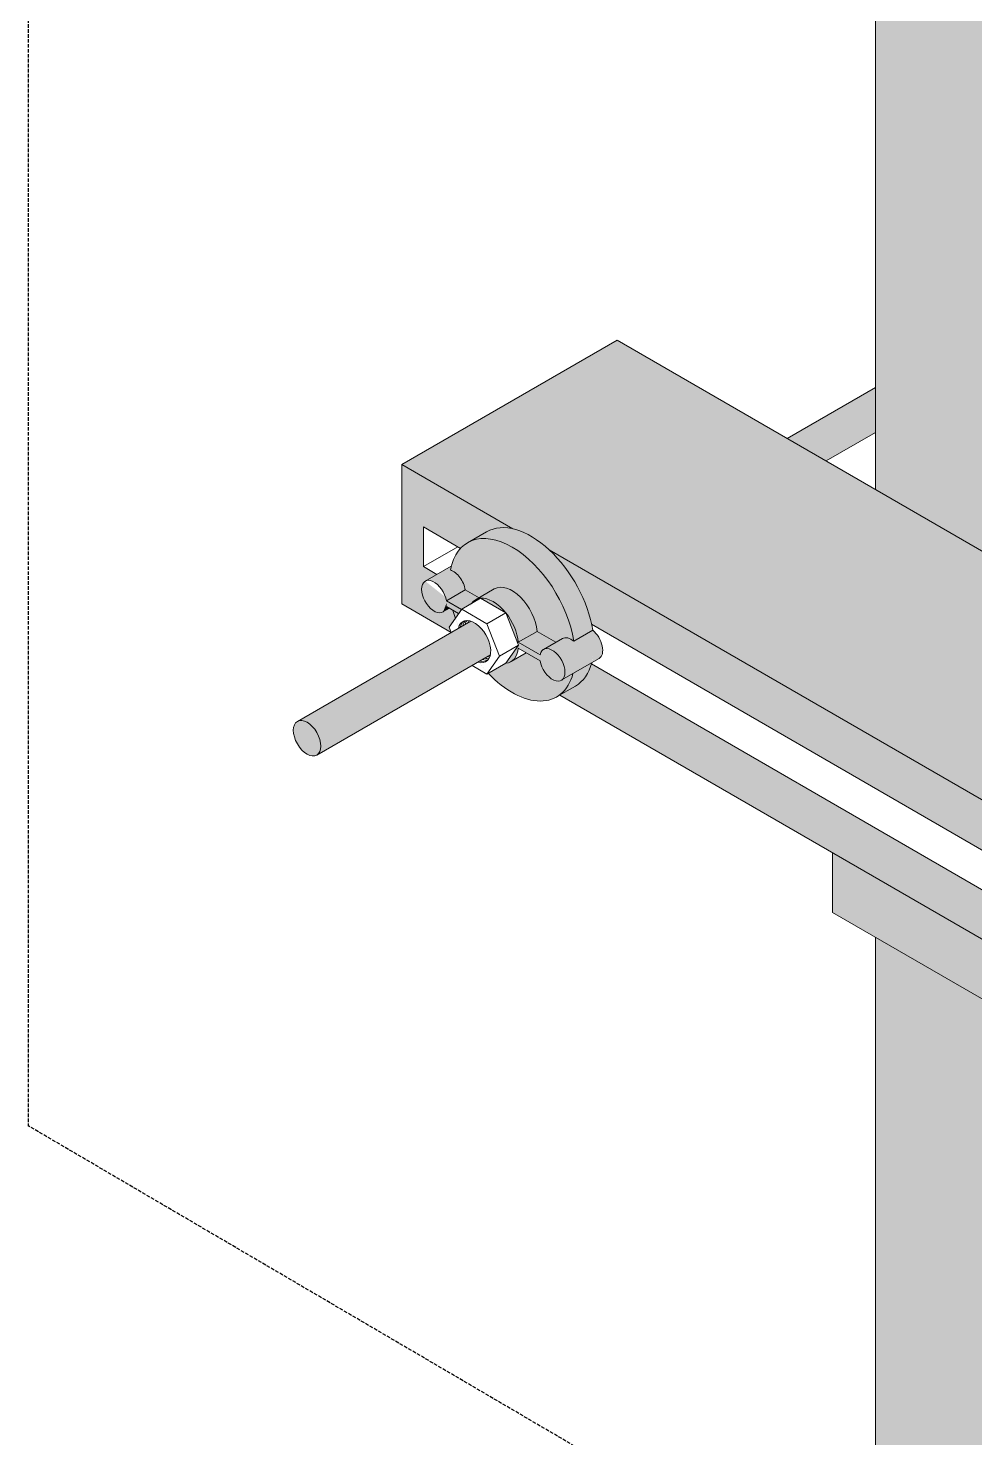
# Model space of a CAD drawing. Extents: x -23436 to 4767, y -3862 to 10024.
# Drawn here: x -14853.4 to -14786.8, y 8245.6 to 8344.8 of the extents above; entities that cross this region are included whole.
import ezdxf

# ---------------------------------------------------------------- set-up
doc = ezdxf.new("R2010")
doc.units = 0
doc.linetypes.add('CABLIN', pattern=[0.35, 0.25, -0.1])
doc.layers.get('0').update_dxf_attribs({"lineweight": 13})
for name, color, linetype in [('3D.', 254, 'Continuous'), ('Hachura', 252, 'CABLIN'), ('Reaproveitamento', 252, 'Continuous')]:
    doc.layers.add(name, color=color, linetype=linetype)
doc.layers.add('Escora de Viga', color=250, linetype='Continuous', lineweight=20)
doc.layers.add('Madeira', color=100, linetype='Continuous', lineweight=13)

msp = doc.modelspace()

# ---------------------------------------------------------------- hatches: boundary and pattern name
at = {"layer": '3D.'}
h = msp.add_hatch(color=9, dxfattribs=at)
edge = h.paths.add_edge_path()
edge.add_line((-14811.97781591334, 8322.829216161235), (-14827.13326047956, 8314.079216161235))
edge.add_line((-14827.13326047956, 8314.079216161235), (-14819.3119488581, 8309.56357979114))
edge.add_ellipse((-14818.03999373993, 8303.929216161227), major_axis=(-3.132520536443655, 5.425684724873319), ratio=0.5773502691896255, start_angle=298.3144101119618, end_angle=331.68558988805887, ccw=False)
edge.add_ellipse((-14818.03999373993, 8303.929216161227), major_axis=(-3.132520536443655, 5.425684724873319), ratio=0.5773502691896255, start_angle=236.2930856372678, end_angle=298.3144101119618)
edge.add_line((-14816.76803862189, 8308.094852531432), (-14759.90260615847, 8275.263579791137))
edge.add_ellipse((-14758.63065104037, 8269.629216161326), major_axis=(-3.132520536443655, 5.425684724873319), ratio=0.5773502691896255, start_angle=298.3144101119219, end_angle=331.68558988803625, ccw=False)
edge.add_ellipse((-14758.63065104037, 8269.629216161326), major_axis=(-3.132520536443655, 5.425684724873319), ratio=0.5773502691896255, start_angle=236.2930856372692, end_angle=298.3144101119219)
edge.add_line((-14757.35869592197, 8273.794852531531), (-14700.49326345879, 8240.963579791134))
edge.add_ellipse((-14699.22130834057, 8235.329216161337), major_axis=(-3.132520536443655, 5.425684724873319), ratio=0.5773502691896255, start_angle=298.3144101118969, end_angle=331.68558988821826, ccw=False)
edge.add_ellipse((-14699.22130834057, 8235.329216161337), major_axis=(-3.132520536443655, 5.425684724873319), ratio=0.5773502691896255, start_angle=236.2930856372643, end_angle=298.3144101118969)
edge.add_line((-14697.94935322263, 8239.494852531427), (-14690.12804160082, 8234.979216161331))
edge.add_line((-14690.12804160082, 8234.979216161331), (-14674.97259703478, 8243.72921616123))
edge.add_line((-14674.97259703478, 8243.72921616123), (-14811.97781591334, 8322.829216161235))
msp.add_hatch(color=8, dxfattribs=at).paths.add_polyline_path([(-14793.7912824338, 8316.345296971429), (-14793.7912824338, 8319.51313535114), (-14800.01273895115, 8315.92117575613), (-14797.26931043919, 8314.337256566332)])
h = msp.add_hatch(color=9, dxfattribs=at)
edge = h.paths.add_edge_path()
edge.add_line((-14827.13326047956, 8314.079216161235), (-14827.13326047956, 8304.279216161334))
edge.add_line((-14827.13326047956, 8304.279216161334), (-14823.65523247416, 8302.271175756136))
edge.add_line((-14823.65523247416, 8302.271175756136), (-14823.65254016036, 8302.272730164537))
edge.add_line((-14823.65254016036, 8302.272730164537), (-14823.79906267505, 8302.650370007324))
edge.add_line((-14823.79906267517, 8302.650370007324), (-14823.36662871084, 8303.265572070117))
edge.add_ellipse((-14819.36900964806, 8303.16190846902), major_axis=(3.132520536443653, -5.425684724873324), ratio=0.5773502691896261, start_angle=244.8768740700786, end_angle=250.5264724854295, ccw=False)
edge.add_line((-14823.53514419596, 8303.827996602327), (-14823.78646930809, 8303.973099223515))
edge.add_line((-14823.78646930809, 8303.973099223515), (-14824.23577129423, 8303.713694600914))
edge.add_ellipse((-14824.86227540149, 8304.798831545924), major_axis=(0.6265041072887299, -1.085136944974663), ratio=0.5773502691896263, start_angle=179.9999999999951, end_angle=359.9999999999844, ccw=False)
edge.add_ellipse((-14824.86227540149, 8304.798831545924), major_axis=(0.6265041072887299, -1.085136944974663), ratio=0.5773502691896263, start_angle=56.5369590328256, end_angle=179.999999999995)
edge.add_line((-14825.48877950887, 8305.88396849092), (-14824.67053478137, 8306.35638230463))
edge.add_line((-14824.67053478137, 8306.35638230463), (-14825.61771602307, 8306.904216161334))
edge.add_line((-14825.61771602307, 8306.904216161334), (-14825.61771602307, 8309.704216161337))
edge.add_line((-14825.61771602307, 8309.704216161337), (-14822.99920199976, 8308.189711256435))
edge.add_ellipse((-14819.36900964806, 8303.16190846902), major_axis=(3.132520536443653, -5.425684724873324), ratio=0.5773502691896261, start_angle=179.999999999999, end_angle=190.0294449986391, ccw=False)
edge.add_line((-14822.50153018454, 8308.587593193837), (-14821.17251427648, 8309.354900886132))
edge.add_ellipse((-14818.03999373993, 8303.929216161227), major_axis=(-3.132520536443653, 5.425684724873324), ratio=0.5773502691896261, start_angle=331.6855898881532, end_angle=359.99999999998994, ccw=False)
edge.add_line((-14819.3119488581, 8309.56357979114), (-14827.13326047956, 8314.079216161235))
h = msp.add_hatch(color=8, dxfattribs=at)
edge = h.paths.add_edge_path()
edge.add_ellipse((-14818.03999373993, 8303.929216161227), major_axis=(-3.132520536443652, 5.425684724873316), ratio=0.577350269189626, start_angle=236.2930856372678, end_angle=359.9999999999899)
edge.add_line((-14821.17251427636, 8309.354900886132), (-14822.08897279763, 8308.825783312133))
edge.add_ellipse((-14819.36900964806, 8303.16190846902), major_axis=(3.132520536443652, -5.425684724873316), ratio=0.577350269189626, start_angle=56.29308563726789, end_angle=180.0000000000142, ccw=False)
edge.add_line((-14815.02472998809, 8301.655471972716), (-14813.69571407996, 8302.422779665025))
h = msp.add_hatch(color=8, dxfattribs=at)
edge = h.paths.add_edge_path()
edge.add_ellipse((-14819.36900964806, 8303.16190846902), major_axis=(3.132520536443653, -5.425684724873324), ratio=0.5773502691896261, start_angle=56.29308563726784, end_angle=179.9999999999983)
edge.add_ellipse((-14819.36900964806, 8303.16190846902), major_axis=(3.132520536443653, -5.425684724873324), ratio=0.5773502691896261, start_angle=179.9999999999983, end_angle=190.0294449986389)
edge.add_ellipse((-14819.36900964806, 8303.16190846902), major_axis=(3.132520536443653, -5.425684724873324), ratio=0.5773502691896261, start_angle=190.0294449986389, end_angle=210.1537718029786)
edge.add_ellipse((-14819.36900964806, 8303.16190846902), major_axis=(3.132520536443653, -5.425684724873324), ratio=0.5773502691896261, start_angle=210.1537718029786, end_angle=213.7069143627299)
edge.add_ellipse((-14823.53325949349, 8305.566139238132), major_axis=(0.6265041072887299, -1.085136944974663), ratio=0.5773502691896263, start_angle=56.53695903280811, end_angle=146.7236510024956, ccw=False)
edge.add_line((-14822.66514993746, 8305.269551336913), (-14821.69782395598, 8304.711065421232))
edge.add_line((-14821.6978239561, 8304.711065421232), (-14820.62201786276, 8305.332182358836))
edge.add_ellipse((-14819.36900964806, 8303.16190846902), major_axis=(-1.253008214577459, 2.170273889949326), ratio=0.5773502691896263, start_angle=230.7391704772624, end_angle=359.9999999999874, ccw=False)
edge.add_line((-14817.60587080494, 8302.34857516784), (-14816.28056589614, 8301.58341002204))
edge.add_line((-14816.28056589609, 8301.58341002204), (-14815.83126390989, 8301.842814644728))
edge.add_ellipse((-14815.20475980263, 8300.757677699732), major_axis=(0.6265041072887299, -1.085136944974663), ratio=0.5773502691896263, start_angle=123.2763489975431, end_angle=180.0000000000128, ccw=False)
h = msp.add_hatch(color=9, dxfattribs=at)
edge = h.paths.add_edge_path(flags=17)
edge.add_ellipse((-14818.03999373993, 8303.929216161227), major_axis=(-3.132520536443653, 5.425684724873324), ratio=0.5773502691896261, start_angle=240.74120646398728, end_angle=298.31441011186524, ccw=False)
edge.add_line((-14813.77608150216, 8302.855211954216), (-14763.62644009625, 8273.849494512137))
edge.add_ellipse((-14759.95966694826, 8268.86190846903), major_axis=(3.132520536443653, -5.425684724873324), ratio=0.5773502691896261, start_angle=180.0000000000087, end_angle=190.8636130244274, ccw=False)
edge.add_line((-14763.09218748486, 8274.287593193834), (-14761.76317157673, 8275.05490088623))
edge.add_ellipse((-14758.63065104037, 8269.629216161326), major_axis=(-3.132520536443653, 5.425684724873324), ratio=0.5773502691896261, start_angle=331.68558988815494, end_angle=360, ccw=False)
edge.add_line((-14759.90260615847, 8275.263579791137), (-14816.76803862189, 8308.094852531432))
h = msp.add_hatch(color=8, dxfattribs=at)
edge = h.paths.add_edge_path()
edge.add_ellipse((-14823.53325949349, 8305.566139238132), major_axis=(0.6265041072887299, -1.085136944974663), ratio=0.5773502691896263, start_angle=56.53695903280812, end_angle=146.7236510024955)
edge.add_ellipse((-14819.36900964806, 8303.16190846902), major_axis=(3.132520536443653, -5.425684724873324), ratio=0.5773502691896261, start_angle=210.1537718029786, end_angle=213.7069143627301, ccw=False)
edge.add_line((-14823.65117408884, 8306.944910474822), (-14825.48877950887, 8305.88396849092))
edge.add_ellipse((-14824.86227540149, 8304.798831545924), major_axis=(0.6265041072887299, -1.085136944974663), ratio=0.5773502691896263, start_angle=56.53695903282579, end_angle=179.9999999999951, ccw=False)
edge.add_line((-14823.99416584558, 8304.502243644632), (-14822.66514993746, 8305.269551336913))
h = msp.add_hatch(color=8, dxfattribs=at)
edge = h.paths.add_edge_path()
edge.add_ellipse((-14824.86227540149, 8304.798831545924), major_axis=(0.6265041072887299, -1.085136944974663), ratio=0.5773502691896263, start_angle=56.5369590328256, end_angle=179.999999999995)
edge.add_ellipse((-14824.86227540149, 8304.798831545924), major_axis=(0.6265041072887299, -1.085136944974663), ratio=0.5773502691896263, start_angle=179.999999999995, end_angle=359.9999999999844)
edge.add_ellipse((-14824.86227540149, 8304.798831545924), major_axis=(0.6265041072887299, -1.085136944974663), ratio=0.5773502691896263, start_angle=359.9999999999844, end_angle=393.4630409671844)
edge.add_line((-14823.99416584558, 8304.093012875428), (-14823.13406267508, 8303.596432078326))
edge.add_line((-14823.13406267508, 8303.596432078326), (-14822.92944729039, 8303.88752810033))
edge.add_line((-14822.92944729039, 8303.88752810033), (-14823.99416584558, 8304.502243644632))
h = msp.add_hatch(color=8, dxfattribs=at)
edge = h.paths.add_edge_path()
edge.add_ellipse((-14819.36900964806, 8303.16190846902), major_axis=(-1.253008214577459, 2.170273889949326), ratio=0.5773502691896263, start_angle=230.7391704772624, end_angle=359.9999999999873)
edge.add_line((-14820.62201786276, 8305.332182358836), (-14821.95103377059, 8304.564874666527))
edge.add_ellipse((-14820.69802555618, 8302.394600776724), major_axis=(1.253008214577459, -2.170273889949326), ratio=0.5773502691896263, start_angle=165.0000000000079, end_angle=179.9999999999934, ccw=False)
edge.add_ellipse((-14820.69802555618, 8302.394600776724), major_axis=(1.253008214577459, -2.170273889949326), ratio=0.5773502691896263, start_angle=104.99999999998471, end_angle=165.0000000000079, ccw=False)
edge.add_ellipse((-14820.69802555618, 8302.394600776724), major_axis=(1.253008214577459, -2.170273889949326), ratio=0.5773502691896263, start_angle=50.73917047726229, end_angle=104.99999999998471, ccw=False)
edge.add_line((-14818.93488671306, 8301.58126747553), (-14817.60587080494, 8302.34857516784))
h = msp.add_hatch(color=8, dxfattribs=at)
edge = h.paths.add_edge_path()
edge.add_line((-14821.6978239561, 8304.711065421232), (-14822.66514993757, 8305.269551336913))
edge.add_line((-14822.66514993746, 8305.269551336913), (-14823.99416584558, 8304.502243644632))
edge.add_line((-14823.99416584558, 8304.502243644632), (-14822.92944729039, 8303.88752810033))
edge.add_line((-14822.92944729039, 8303.88752810033), (-14822.91305206968, 8303.91085275663))
edge.add_line((-14822.91305206968, 8303.91085275663), (-14822.23264094077, 8304.303688305024))
edge.add_ellipse((-14820.69802555618, 8302.394600776724), major_axis=(1.253008214577459, -2.170273889949326), ratio=0.5773502691896263, start_angle=179.9999999999934, end_angle=194.9999999999846, ccw=False)
edge.add_line((-14821.95103377059, 8304.564874666527), (-14821.69782395598, 8304.711065421232))
h = msp.add_hatch(color=8, dxfattribs=at)
edge = h.paths.add_edge_path(flags=17)
edge.add_ellipse((-14820.69802555618, 8302.394600776724), major_axis=(1.253008214577459, -2.170273889949326), ratio=0.5773502691896263, start_angle=165.0000000000076, end_angle=179.9999999999933)
edge.add_ellipse((-14820.69802555618, 8302.394600776724), major_axis=(1.253008214577459, -2.170273889949326), ratio=0.5773502691896263, start_angle=179.9999999999933, end_angle=194.9999999999847)
edge.add_line((-14822.23264094077, 8304.303688305024), (-14821.58403616138, 8304.678160448924))
h = msp.add_hatch(color=8, dxfattribs=at)
edge = h.paths.add_edge_path(flags=17)
edge.add_ellipse((-14820.69802555618, 8302.394600776724), major_axis=(1.253008214577459, -2.170273889949326), ratio=0.5773502691896263, start_angle=104.9999999999846, end_angle=165.0000000000076)
edge.add_line((-14821.58403616138, 8304.678160448924), (-14819.81201495045, 8303.655083525913))
h = msp.add_hatch(color=8, dxfattribs=at)
edge = h.paths.add_edge_path(flags=17)
edge.add_line((-14823.78646930809, 8303.973099223515), (-14823.99416584558, 8304.093012875428))
edge.add_ellipse((-14824.86227540149, 8304.798831545924), major_axis=(0.6265041072887299, -1.085136944974663), ratio=0.5773502691896263, start_angle=359.9999999999844, end_angle=393.46304096718467, ccw=False)
edge.add_line((-14824.23577129423, 8303.713694600914), (-14823.78646930809, 8303.973099223515))
h = msp.add_hatch(color=8, dxfattribs=at)
edge = h.paths.add_edge_path(flags=17)
edge.add_line((-14823.13406267508, 8303.596432078326), (-14823.53514419596, 8303.827996602327))
edge.add_ellipse((-14819.36900964806, 8303.16190846902), major_axis=(3.132520536443653, -5.425684724873324), ratio=0.5773502691896261, start_angle=244.8768740700785, end_angle=250.5264724854294)
edge.add_line((-14823.36662871084, 8303.265572070117), (-14823.13406267508, 8303.596432078326))
h = msp.add_hatch(color=8, dxfattribs=at)
edge = h.paths.add_edge_path()
edge.add_ellipse((-14816.53377571063, 8299.990370007321), major_axis=(0.6265041072887299, -1.085136944974663), ratio=0.5773502691896263, start_angle=360.0000000000015, end_angle=540.0000000000089)
edge.add_ellipse((-14816.53377571063, 8299.990370007321), major_axis=(0.6265041072887299, -1.085136944974663), ratio=0.5773502691896263, start_angle=180.0000000000089, end_angle=213.4630409672129)
edge.add_line((-14817.40188526672, 8300.696188677934), (-14818.93488671306, 8301.58126747553))
edge.add_ellipse((-14820.69802555618, 8302.394600776724), major_axis=(1.253008214577459, -2.170273889949326), ratio=0.5773502691896263, start_angle=50.73917047726234, end_angle=104.9999999999846)
edge.add_line((-14819.81201495045, 8303.655083525913), (-14818.92600434537, 8301.37152385364))
edge.add_line((-14818.92600434537, 8301.37152385364), (-14819.81201495045, 8300.111041104321))
edge.add_ellipse((-14820.69802555618, 8302.394600776724), major_axis=(1.253008214577459, -2.170273889949326), ratio=0.5773502691896263, start_angle=345.0000000000063, end_angle=359.9999999999949)
edge.add_ellipse((-14820.69802555618, 8302.394600776724), major_axis=(1.253008214577459, -2.170273889949326), ratio=0.5773502691896263, start_angle=359.9999999999949, end_angle=399.260829522727)
edge.add_line((-14818.93488671306, 8301.172036706326), (-14817.40188526672, 8300.286957908642))
edge.add_ellipse((-14816.53377571063, 8299.990370007321), major_axis=(0.6265041072887299, -1.085136944974663), ratio=0.5773502691896263, start_angle=236.5369590328292, end_angle=360.0000000000015)
h = msp.add_hatch(color=8, dxfattribs=at)
edge = h.paths.add_edge_path()
edge.add_ellipse((-14822.02704146436, 8301.627293084313), major_axis=(-0.81445533947535, 1.410678028467062), ratio=0.577350269189626, start_angle=212.6368975036604, end_angle=327.3631024965549)
edge.add_line((-14822.27365207837, 8303.068831569735), (-14834.48751321675, 8296.017155553725))
edge.add_ellipse((-14833.80165608886, 8294.829216161337), major_axis=(-0.6858571279792413, 1.187939392393315), ratio=0.577350269189626, start_angle=179.9999999999742, end_angle=359.9999999999741, ccw=False)
edge.add_line((-14833.11579896057, 8293.641276768934), (-14820.90193782207, 8300.69295278493))
h = msp.add_hatch(color=8, dxfattribs=at)
edge = h.paths.add_edge_path()
edge.add_ellipse((-14815.20475980263, 8300.757677699732), major_axis=(0.6265041072887306, -1.085136944974663), ratio=0.5773502691896262, start_angle=123.2763489975429, end_angle=180.0000000000127)
edge.add_line((-14815.83126391006, 8301.842814644728), (-14817.08701020027, 8301.117809185818))
edge.add_ellipse((-14816.53377571063, 8299.990370007321), major_axis=(0.6265041072887306, -1.085136944974663), ratio=0.5773502691896262, start_angle=359.99999999999864, end_angle=540.0000000000025, ccw=False)
edge.add_line((-14815.83400198557, 8298.947535296016), (-14813.24923978718, 8300.439848447133))
edge.add_ellipse((-14813.8757438945, 8301.524985392027), major_axis=(-0.6265041072887306, 1.085136944974663), ratio=0.5773502691896262, start_angle=179.9999999999621, end_angle=303.2763489975432)
edge.add_line((-14813.69571408008, 8302.422779665025), (-14815.02472998809, 8301.655471972716))
h = msp.add_hatch(color=8, dxfattribs=at)
edge = h.paths.add_edge_path(flags=17)
edge.add_line((-14817.60587080494, 8302.34857516784), (-14818.93488671306, 8301.58126747553))
edge.add_line((-14818.93488671306, 8301.58126747553), (-14817.4943776997, 8300.749589209025))
edge.add_ellipse((-14816.53377571063, 8299.990370007321), major_axis=(0.6265041072887306, -1.085136944974659), ratio=0.5773502691896264, start_angle=540.0000000000142, end_angle=573.4630409672129, ccw=False)
edge.add_line((-14817.16027981807, 8301.075506952418), (-14816.28056589614, 8301.58341002204))
edge.add_line((-14816.28056589609, 8301.58341002204), (-14817.60587080494, 8302.34857516784))
h = msp.add_hatch(color=8, dxfattribs=at)
edge = h.paths.add_edge_path()
edge.add_ellipse((-14819.36900964806, 8303.16190846902), major_axis=(3.132520536443652, -5.425684724873316), ratio=0.577350269189626, start_angle=292.7288384360683, end_angle=390.1537718029697)
edge.add_line((-14815.08684520728, 8299.37890646313), (-14815.90727160349, 8298.905233062427))
edge.add_ellipse((-14816.53377571063, 8299.990370007321), major_axis=(0.6265041072887306, -1.085136944974659), ratio=0.5773502691896264, start_angle=236.5369590328291, end_angle=359.99999999999966, ccw=False)
edge.add_line((-14817.40188526672, 8300.286957908642), (-14818.36921124808, 8300.84544382441))
edge.add_line((-14818.36921124808, 8300.84544382441), (-14819.55467636757, 8300.16101521833))
edge.add_ellipse((-14820.69802555618, 8302.394600776724), major_axis=(1.253008214577459, -2.170273889949326), ratio=0.5773502691896264, start_angle=345.0000000000064, end_angle=360.0000000000042, ccw=False)
edge.add_line((-14819.81201495045, 8300.111041104321), (-14821.04795734836, 8299.397469428326))
h = msp.add_hatch(color=8, dxfattribs=at)
edge = h.paths.add_edge_path()
edge.add_ellipse((-14818.03999373993, 8303.929216161227), major_axis=(-3.132520536443653, 5.425684724873324), ratio=0.5773502691896261, start_angle=180.0000000000025, end_angle=208.9739441521152)
edge.add_ellipse((-14818.03999373993, 8303.929216161227), major_axis=(-3.132520536443653, 5.425684724873324), ratio=0.5773502691896261, start_angle=208.9739441521152, end_angle=210.1537718029698)
edge.add_line((-14813.75782929904, 8300.146214155438), (-14815.08684520728, 8299.37890646313))
edge.add_ellipse((-14819.36900964806, 8303.16190846902), major_axis=(3.132520536443653, -5.425684724873324), ratio=0.5773502691896261, start_angle=359.9999999999998, end_angle=390.1537718029698, ccw=False)
edge.add_line((-14816.032985707, 8297.870469533229), (-14816.0184771456, 8297.862093011428))
edge.add_line((-14816.0184771456, 8297.862093011428), (-14814.90747320357, 8298.503531436336))
h = msp.add_hatch(color=9, dxfattribs=at)
edge = h.paths.add_edge_path(flags=17)
edge.add_ellipse((-14818.03999373993, 8303.929216161227), major_axis=(-3.132520536443653, 5.425684724873324), ratio=0.5773502691896261, start_angle=180.0000000000026, end_angle=208.9739441521155, ccw=False)
edge.add_line((-14814.90747320357, 8298.503531436336), (-14816.0184771456, 8297.862093011428))
edge.add_line((-14816.0184771456, 8297.862093011428), (-14764.24588977489, 8267.971175756133))
edge.add_line((-14764.24588977489, 8267.971175756133), (-14764.24319746079, 8267.972730164534))
edge.add_line((-14764.24319746067, 8267.972730164534), (-14764.38971997525, 8268.350370007322))
edge.add_line((-14764.38971997525, 8268.350370007322), (-14763.95728601127, 8268.965572070114))
edge.add_ellipse((-14759.95966694826, 8268.86190846903), major_axis=(3.132520536443653, -5.425684724873324), ratio=0.5773502691896261, start_angle=244.8768740700738, end_angle=250.5264724854295, ccw=False)
edge.add_line((-14764.12580149634, 8269.527996602426), (-14764.37712660858, 8269.673099223512))
edge.add_line((-14764.37712660858, 8269.673099223512), (-14764.82642859478, 8269.413694600824))
edge.add_ellipse((-14765.45293270198, 8270.49883154582), major_axis=(0.6265041072887299, -1.085136944974663), ratio=0.5773502691896263, start_angle=179.9999999999984, end_angle=359.9999999999844, ccw=False)
edge.add_ellipse((-14765.45293270198, 8270.49883154582), major_axis=(0.6265041072887299, -1.085136944974663), ratio=0.5773502691896263, start_angle=56.536959032801, end_angle=179.9999999999983)
edge.add_line((-14766.07943680925, 8271.583968490917), (-14765.31429641899, 8272.025722501234))
edge.add_line((-14765.31429641899, 8272.025722501132), (-14813.78210919672, 8300.058698272422))
h = msp.add_hatch(color=8, dxfattribs=at)
edge = h.paths.add_edge_path()
edge.add_ellipse((-14833.80165608886, 8294.829216161337), major_axis=(-0.6858571279792418, 1.187939392393313), ratio=0.577350269189626, start_angle=0, end_angle=360)
at = {"layer": 'Reaproveitamento', "true_color": 0xf26722}
h = msp.add_hatch(color=30, dxfattribs=at)
h.dxf.hatch_style = 1
h.paths.add_polyline_path([(-14785.30423347688, 8351.529216161232), (-14793.7912824338, 8356.429216161328), (-14793.7912824338, 8312.329216161183), (-14785.30423347688, 8307.429216161278)])
h = msp.add_hatch(color=30, dxfattribs=at)
h.dxf.hatch_style = 1
h.paths.add_polyline_path([(-14796.82237134724, 8286.77921616129), (-14796.82237134724, 8282.579216161337), (-14767.88319647063, 8265.871175756227), (-14764.2458897749, 8267.971175756138)])
h = msp.add_hatch(color=30, dxfattribs=at)
h.dxf.hatch_style = 1
h.paths.add_polyline_path([(-14785.30423347688, 8275.929216161334), (-14793.7912824338, 8280.829216161226), (-14793.7912824338, 8232.608992813884), (-14785.30423347688, 8227.635468696788)])

# ---------------------------------------------------------------- linework, layer by layer
for centre, major_axis, ratio, start_param, end_param in [((-14819.36900964806, 8303.16190846902), (3.132520536443652, -5.425684724873317), 0.5773502691896255, 0.9824996904774542, 3.729889289907196), ((-14818.03999373993, 8303.929216161227), (-3.132520536443652, 5.425684724873317), 0.5773502691896255, 4.124092344067245, 6.28318530717941), ((-14823.53325949349, 8305.566139238132), (0.6265041072887306, -1.085136944974657), 0.5773502691896263, 0.9867560841876508, 2.560810800540624), ((-14824.86227540149, 8304.798831545924), (0.6265041072887306, -1.085136944974657), 0.5773502691896263, 0.9867560841879556, 6.867225549786706), ((-14819.36900964806, 8303.16190846902), (-1.253008214577459, 2.170273889949323), 0.5773502691896263, 4.027158238148721, 6.283185307179365), ((-14820.69802555618, 8302.39460077652), (1.253008214577459, -2.170273889949323), 0.5773502691896263, 2.879793265790777, 3.403392041388673), ((-14820.69802555618, 8302.39460077652), (1.253008214577459, -2.170273889949323), 0.5773502691896263, 1.832595714593774, 2.879793265790777), ((-14819.36900964806, 8303.16190846902), (3.132520536443652, -5.425684724873317), 0.5773502691896255, 4.273907714514398, 4.372511808277725), ((-14820.69802555618, 8302.39460077652), (1.253008214577459, -2.170273889949323), 0.5773502691896263, 0.8855655845589305, 1.832595714593774), ((-14822.02704146436, 8301.627293084313), (-0.8144553394753492, 1.410678028467061), 0.577350269189626, 2.571971334518138, 6.852806626254482), ((-14821.89413987334, 8301.704023853514), (-0.8144553394753492, 1.410678028467061), 0.577350269189626, 0.0816800368332763, 0.569621319074692), ((-14821.71693775228, 8301.80633154583), (-0.8144553394753492, 1.410678028467061), 0.577350269189626, 0.1915440191778475, 0.5696213190745608), ((-14821.53973563116, 8301.90863923813), (-0.8144553394753492, 1.410678028467061), 0.577350269189626, 0.3038128047378401, 0.5696213190747949), ((-14821.36253350986, 8302.010946930533), (-0.8144553394753492, 1.410678028467061), 0.577350269189626, 0.420203458051117, 0.5696213190747949), ((-14821.18533138903, 8302.113254622835), (-0.8144553394753492, 1.410678028467061), 0.577350269189626, 0.5430292918182876, 0.5696213190744582), ((-14813.8757438945, 8301.524985392027), (-0.6265041072887306, 1.085136944974657), 0.5773502691896263, 3.141592653589133, 5.293170833434531), ((-14815.20475980263, 8300.757677699732), (0.6265041072887306, -1.085136944974657), 0.5773502691896263, 2.151578179844733, 3.141592653590011), ((-14821.53973563116, 8301.90863923813), (-0.8144553394753492, 1.410678028467061), 0.577350269189626, 2.571971334518607, 2.837779848851731), ((-14821.36253350986, 8302.010946930533), (-0.8144553394753492, 1.410678028467061), 0.577350269189626, 2.571971334518476, 2.721389195538451), ((-14821.18533138903, 8302.113254622835), (-0.8144553394753492, 1.410678028467061), 0.577350269189626, 2.571971334518658, 2.598563361771732), ((-14820.69802555618, 8302.39460077652), (1.253008214577459, -2.170273889949323), 0.5773502691896263, 6.021385919380549, 6.968416049415366), ((-14816.53377571063, 8299.990370007321), (0.6265041072887306, -1.085136944974657), 0.5773502691896263, 4.128348737777811, 10.00881820337699), ((-14821.89413987334, 8301.704023853514), (-0.8144553394753492, 1.410678028467061), 0.577350269189626, 2.571971334518892, 3.059912616756023), ((-14821.71693775228, 8301.80633154583), (-0.8144553394753492, 1.410678028467061), 0.577350269189626, 2.571971334518943, 2.950048634411541), ((-14818.03999373993, 8303.929216161227), (-3.132520536443652, 5.425684724873317), 0.5773502691896255, 3.141592653589836, 3.667875253446643), ((-14819.36900964806, 8303.16190846902), (3.132520536443652, -5.425684724873317), 0.5773502691896255, 5.10908204624792, 6.809467907036437)]:
    msp.add_ellipse(centre, major_axis=major_axis, ratio=ratio, start_param=start_param, end_param=end_param)
msp.add_ellipse((-14833.80165608886, 8294.829216161337), major_axis=(-0.6858571279792407, 1.187939392393315), ratio=0.577350269189626)
at = {"layer": 'Escora de Viga', "extrusion": (-1e-16, 0.8164965809277257, 0.5773502691896264)}
for p, q in [((-14811.97781591334, 8322.829216161235), (-14827.13326047956, 8314.079216161235)), ((-14674.97259703478, 8243.72921616123), (-14811.97781591334, 8322.829216161235)), ((-14793.7912824338, 8319.51313535114), (-14800.01273895115, 8315.92117575613)), ((-14793.7912824338, 8316.345296971429), (-14797.26931043919, 8314.337256566332)), ((-14827.13326047956, 8304.279216161334), (-14827.13326047956, 8314.079216161235)), ((-14827.13326047956, 8314.079216161235), (-14819.3119488581, 8309.56357979114)), ((-14825.61771602307, 8309.704216161337), (-14822.99920199976, 8308.189711256435)), ((-14825.61771602307, 8306.904216161334), (-14825.61771602307, 8309.704216161337)), ((-14822.50153018454, 8308.587593193837), (-14821.17251427636, 8309.354900886132)), ((-14825.61771602307, 8306.904216161334), (-14823.19501241647, 8308.302964740624)), ((-14816.76803862189, 8308.094852531432), (-14759.90260615847, 8275.263579791137)), ((-14824.67053478137, 8306.35638230463), (-14825.61771602307, 8306.904216161334)), ((-14825.48877950887, 8305.88396849092), (-14823.65117408884, 8306.944910474822)), ((-14823.99416584558, 8304.502243644632), (-14822.66514993746, 8305.269551336913)), ((-14823.99416584558, 8304.502243644632), (-14822.92944729039, 8303.88752810033)), ((-14822.91305206968, 8303.91085275663), (-14821.58403616138, 8304.678160448924)), ((-14822.66514993746, 8305.269551336913), (-14821.6978239561, 8304.711065421232)), ((-14821.95103377059, 8304.564874666527), (-14820.62201786276, 8305.332182358836)), ((-14821.58403616138, 8304.678160448924), (-14819.81201495045, 8303.655083525913)), ((-14823.65523247416, 8302.271175756136), (-14827.13326047956, 8304.279216161334)), ((-14824.23577129423, 8303.713694600914), (-14823.78646930809, 8303.973099223515)), ((-14823.99416584558, 8304.093012875428), (-14823.13406267508, 8303.596432078326)), ((-14823.79906267517, 8302.650370007324), (-14822.91305206968, 8303.91085275663)), ((-14822.91305206968, 8303.91085275663), (-14821.14103085887, 8302.887775833633)), ((-14821.14103085887, 8302.887775833633), (-14819.81201495045, 8303.655083525913)), ((-14819.81201495045, 8303.655083525913), (-14818.92600434537, 8301.37152385364)), ((-14822.27365207837, 8303.068831569735), (-14834.48751321675, 8296.017155553725)), ((-14823.65254016036, 8302.272730164537), (-14823.79906267517, 8302.650370007324)), ((-14821.14103085887, 8302.887775833633), (-14820.25502025349, 8300.604216161331)), ((-14813.69571408008, 8302.422779665025), (-14815.02472998809, 8301.655471972716)), ((-14813.77608150216, 8302.855211954216), (-14763.62644009608, 8273.849494512137)), ((-14818.93488671306, 8301.58126747553), (-14817.60587080494, 8302.34857516784)), ((-14818.93488671306, 8301.58126747553), (-14817.40188526672, 8300.696188677934)), ((-14817.60587080494, 8302.34857516784), (-14816.28056589609, 8301.58341002204)), ((-14817.16027981807, 8301.075506952418), (-14815.83126391006, 8301.842814644728)), ((-14820.90193782236, 8300.69295278493), (-14833.11579896057, 8293.641276768934)), ((-14820.25502025349, 8300.604216161331), (-14821.14103085887, 8299.343733412026)), ((-14820.25502025349, 8300.604216161331), (-14818.92600434537, 8301.37152385364)), ((-14818.92600434537, 8301.37152385364), (-14819.81201495045, 8300.111041104321)), ((-14819.44501734154, 8300.224326886617), (-14818.36921124808, 8300.84544382441)), ((-14818.93488671306, 8301.172036706326), (-14817.40188526672, 8300.286957908642)), ((-14815.90727160349, 8298.905233062427), (-14813.24923978718, 8300.439848447133)), ((-14821.14103085887, 8299.343733412026), (-14822.18994259289, 8299.949322884031)), ((-14821.14103085887, 8299.343733412026), (-14819.81201495045, 8300.111041104321)), ((-14765.31429641899, 8272.025722501132), (-14813.78210919672, 8300.058698272422)), ((-14816.23648911157, 8297.736223744027), (-14814.90747320357, 8298.503531436336)), ((-14764.24588977489, 8267.971175756133), (-14816.0184771456, 8297.862093011428))]:
    msp.add_line(p, q, dxfattribs=at)
at = {"layer": 'Hachura'}
for p in [(-14853.43676259417, 8498.371857063934), (-14605.70886317514, 8122.390181430341)]:
    msp.add_line(p, (-14853.43676259417, 8267.562041342231), dxfattribs=at)
at = {"layer": 'Madeira', "color": 250, "extrusion": (-1e-16, 0.8164965809277257, 0.5773502691896264)}
for p, q in [((-14793.7912824338, 8312.329216161235), (-14793.7912824338, 8356.429216161328)), ((-14796.82237134724, 8282.579216161337), (-14796.82237134724, 8286.779216161232)), ((-14796.82237134724, 8282.579216161337), (-14767.88319647063, 8265.871175756229)), ((-14793.7912824338, 8228.329216161337), (-14793.7912824338, 8280.829216161337))]:
    msp.add_line(p, q, dxfattribs=at)

doc.saveas('drawing.dxf')
